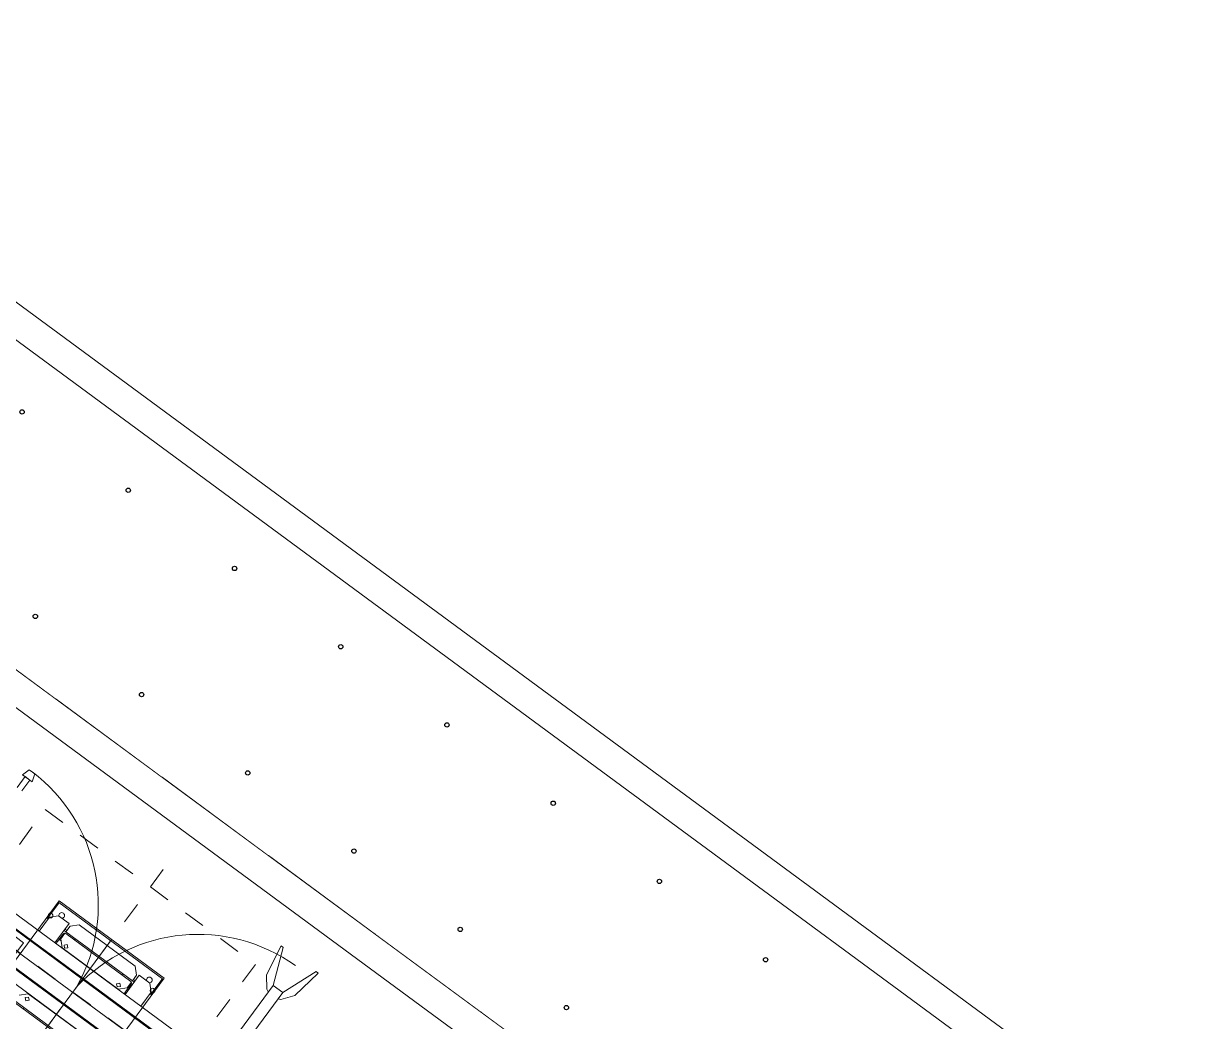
# Model space of a CAD drawing. Header units: metres. Extents: x 432095 to 435012, y 2470938 to 2473256.
# Drawn here: x 433777.03 to 433782.38, y 2471309.01 to 2471313.6 of the extents above; entities that cross this region are included whole.
import ezdxf

# ---------------------------------------------------------------- set-up
doc = ezdxf.new("R2010")
doc.units = ezdxf.units.M
doc.header["$MEASUREMENT"] = 0
doc.set_wipeout_variables(frame=1)
doc.linetypes.add('MB D$0$HIDDEN', pattern=[0.375, 0.25, -0.125])
doc.layers.add('cong trinh tram 110kv', color=7, linetype='Continuous', lineweight=5)
doc.layers.add('MB D$0$4-Net thay', color=4, linetype='Continuous')
doc.layers.add('MB D$0$muong cap', color=4, linetype='Continuous')

# ---------------------------------------------------------------- blocks, each defined once
blk = doc.blocks.new('*U39')
at = {"color": 8}
blk.add_wipeout([(350, -720), (350, 500), (-250, 500), (-250, -720)], dxfattribs=at).dxf.layer = 'MB D$0$4-Net thay'
at = {"layer": 'MB D$0$4-Net thay', "color": 8}
for centre in [(50, 250), (50, -470)]:
    blk.add_circle(centre, 10, dxfattribs=at)
blk = doc.blocks.new('*U40')
at = {"layer": 'MB D$0$muong cap', "color": 0, "linetype": 'ByBlock', "lineweight": -2, "transparency": 16777216}
blk.add_blockref('*U39', (10908, 0), dxfattribs=at)
blk.add_blockref('*U39', (11514, 0), dxfattribs=at)
blk.add_blockref('*U39', (12120, 0), dxfattribs=at)
blk.add_blockref('*U39', (12726, 0), dxfattribs=at)
blk.add_blockref('*U39', (13332, 0), dxfattribs=at)
blk.add_blockref('*U39', (13938, 0), dxfattribs=at)
blk.add_blockref('*U39', (14544, 0), dxfattribs=at)
blk.add_blockref('*U39', (15150, 0), dxfattribs=at)
blk.add_blockref('*U39', (15756, 0), dxfattribs=at)
blk = doc.blocks.new('MB D$0$Mong TB')
at = {"layer": 'cong trinh tram 110kv', "linetype": 'MB D$0$HIDDEN', "ltscale": 1.5}
for p, q in [((0, -700.1), (0, 699.9)), ((700, -0.1), (-700, -0.1))]:
    blk.add_line(p, q, dxfattribs=at)
at = {"layer": 'cong trinh tram 110kv', "linetype": 'MB D$0$HIDDEN'}
blk.add_lwpolyline([(-600, -600.1), (600, -600.1), (600, 599.9), (-600, 599.9)], close=True, dxfattribs=at)
at = {"layer": 'cong trinh tram 110kv'}
for points in [[(-300, -300.1), (300, -300.1), (300, 299.9), (-300, 299.9)], [(-150, 160.5), (-139.4, 149.9), (-150, 139.3), (-160.6, 149.9)], [(150, 160.5), (139.4, 149.9), (150, 139.3), (160.6, 149.9)], [(-150, -160.7), (-139.4, -150.1), (-150, -139.5), (-160.6, -150.1)], [(150, -160.7), (139.4, -150.1), (150, -139.5), (160.6, -150.1)]]:
    blk.add_lwpolyline(points, close=True, dxfattribs=at)
blk = doc.blocks.new('MB D$0$DCL2L')
at = {"layer": 'cong trinh tram 110kv', "linetype": 'ByBlock'}
for p, q in [((2135, 646.4), (2135, -646.4)), ((2275, 646.4), (2275, -646.4)), ((2250, 620), (2250, 317)), ((2075, 545), (2075, -545)), ((2130, 545), (2130, -545)), ((2280, -545), (2280, 545)), ((2335, -545), (2335, 545)), ((2250, 317), (2160, 317)), ((2200, -317), (2200, 317)), ((2280, 290), (2275, 290)), ((2415, 290), (2335, 290)), ((2405, 295), (2413.8, 295)), ((2405, 290), (2405, 295)), ((2413, 291), (2413, 290)), ((2413.8, 295), (2424, 295)), ((2445, 260), (2415, 290)), ((2424, 295), (2490, 295)), ((2495, 295), (2490, 295)), ((2495, 295), (2495, -295)), ((2445, 260), (2445, 200)), ((2005, -190), (2005, 190)), ((2011, 185), (2011, 141.5)), ((2074, 160), (2044, 190)), ((2135, 200), (2130, 200)), ((2135, 194), (2130, 194)), ((2280, 200), (2275, 200)), ((2280, 194), (2275, 194)), ((2445, 200), (2335, 200)), ((2346.5, 194), (2335, 194)), ((2366, 190), (2336, 160)), ((2342, 198.5), (2342, 200)), ((2390, 194), (2346.5, 194)), ((2359.3, 194), (2359.3, 183.3)), ((2397.5, 190), (2366, 190)), ((2387.6, 193), (2387.6, 194)), ((2399, 141.5), (2399, 185)), ((2405, 200), (2405, 190)), ((2405, 190), (2405, -190)), ((2405, 190), (2438, 190)), ((2413, 200), (2413, 190)), ((2468, 160), (2438, 190)), ((2006.5, 137), (2005, 137)), ((2011, 141.5), (2011, -141.5)), ((2074, 160), (2074, -160)), ((2075, 154), (2074, 154)), ((2135, 154), (2130, 154)), ((2280, 154), (2275, 154)), ((2336, 154), (2335, 154)), ((2336, -160), (2336, 160)), ((2399, -141.5), (2399, 141.5)), ((2405, 137), (2403.5, 137)), ((2468, 160), (2468, -160)), ((2490, 0), (1910, 0)), ((2275, -154), (2280, -154)), ((2335, -154), (2336, -154)), ((2336, -160), (2366, -190)), ((2399, -185), (2399, -141.5)), ((2403.5, -137), (2405, -137)), ((2438, -190), (2468, -160)), ((2275, -194), (2280, -194)), ((2275, -200), (2280, -200)), ((2335, -194), (2346.5, -194)), ((2335, -200), (2445, -200)), ((2342, -200), (2342, -198.5)), ((2346.5, -194), (2390, -194)), ((2397.5, -190), (2366, -190)), ((2394.7, -192.7), (2394.7, -190)), ((2405, -190), (2405, -200)), ((2405, -190), (2438, -190)), ((2413, -190), (2413, -200)), ((2445, -260), (2445, -200)), ((2415, -290), (2445, -260)), ((2275, -290), (2280, -290)), ((2335, -290), (2415, -290)), ((2405, -295), (2405, -290)), ((2413.8, -295), (2405, -295)), ((2413, -290), (2413, -291)), ((2413.8, -295), (2424, -295)), ((2424, -295), (2490, -295)), ((2495, -295), (2490, -295)), ((2772.2, -722.3), (2940.1, -656.6)), ((2772.2, -777.7), (2940.1, -843.4))]:
    blk.add_line(p, q, dxfattribs=at)
for points in [[(2807.4, 763.8), (2868.5, 763.8), (2868.5, 736.2), (2807.4, 736.2)], [(2940.1, -656.6), (2940.1, -644.5), (2794.2, -669.4), (2741, -710.4), (2735.3, -722.3)], [(2940.1, -843.4), (2940.1, -855.5), (2794.2, -830.6), (2741, -789.6), (2735.3, -777.7)]]:
    blk.add_lwpolyline(points, dxfattribs=at)
for points in [[(2905.4, 766.9), (2905.4, 735.4), (2868.5, 722.3), (2868.5, 777.7)], [(2251.1, -722.3), (2251.1, -777.7), (2772.2, -777.7), (2772.2, -722.3)]]:
    blk.add_lwpolyline(points, close=True, dxfattribs=at)
for centre, radius, start, end in [((2139.6, 760.6), 766.4, 277.0893, 359.2505), ((2424, 291), 11, 158.6763, 180), ((2455, 250), 13, 219.7151, 140.2849), ((2346.5, 198.5), 4.5, 180, 270), ((2390, 185), 9, 0, 90), ((2006.5, 141.5), 4.5, 270, 0), ((2403.5, 141.5), 4.5, 180, 270), ((2139.5, -760.6), 766.5, 0.731, 82.9084), ((2403.5, -141.5), 4.5, 90, 180), ((2346.5, -198.5), 4.5, 90, 180), ((2390, -185), 9, 270, 0), ((2455, -250), 13, 219.7151, 140.2849), ((2424, -291), 11, 180, 201.3237)]:
    blk.add_arc(centre, radius, start, end, dxfattribs=at)
for centre, major_axis, start_param, end_param in [((2366.4, 184), (0, 6), 0.096272, 1.134688), ((2385.5, 193), (0, 3), 3.141593, 4.712389)]:
    blk.add_ellipse(centre, major_axis=major_axis, ratio=0.707107, start_param=start_param, end_param=end_param, dxfattribs=at)

msp = doc.modelspace()

# ---------------------------------------------------------------- linework, layer by layer
at = {"layer": 'cong trinh tram 110kv'}
msp.add_lwpolyline([(433788.8227, 2471307.1249), (433787.2714, 2471305.0195), (433786.9666, 2471304.9734), (433770.5299, 2471317.0847), (433770.4819, 2471317.3909), (433774.1349, 2471322.3486)], dxfattribs=at)

# ---------------------------------------------------------------- next in the draw order: block references
at = {"layer": 'cong trinh tram 110kv', "xscale": 0.001000000032834317, "yscale": 0.001000000032834317, "zscale": 0.001, "rotation": 143.6153590623919}
msp.add_blockref('*U40', (433789.4733, 2471302.0581), dxfattribs=at)

# ---------------------------------------------------------------- next in the draw order: linework, layer by layer
at = {"layer": 'cong trinh tram 110kv'}
for p, q in [((433769.6747, 2471316.0256), (433790.183, 2471300.914)), ((433769.6383, 2471315.8785), (433790.0533, 2471300.8357))]:
    msp.add_line(p, q, dxfattribs=at)
msp.add_lwpolyline([(433773.8691, 2471322.2237), (433770.3348, 2471317.4272), (433770.4002, 2471317.0064), (433786.9302, 2471304.8263), (433787.3497, 2471304.8898)], dxfattribs=at)

# ---------------------------------------------------------------- next in the draw order: block references
at = {"layer": 'cong trinh tram 110kv', "yscale": 0.00100000003283925, "zscale": 0.001}
for name, p, xscale, rotation in [('MB D$0$DCL2L', (433775.9543, 2471307.3749), 0.001000000045165598, 53.61536372564975), ('MB D$0$Mong TB', (433777.2605, 2471309.1476), -0.001000000032834317, 143.6153590623919)]:
    msp.add_blockref(name, p, dxfattribs=dict(at, xscale=xscale, rotation=rotation))

doc.saveas('drawing.dxf')
